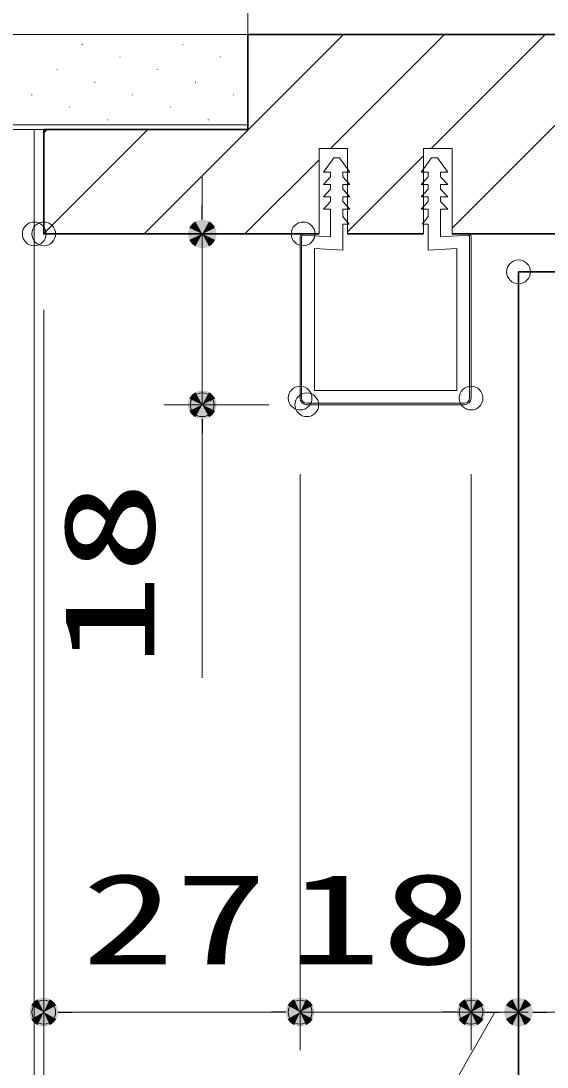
# Model space of a CAD drawing. Units: millimetres, scale not verified. Extents: x -1306 to 1306, y -607 to 607.
# Drawn here: x -91.7 to -36.3, y -237.2 to -127 of the extents above; entities that cross this region are included whole.
import ezdxf
from ezdxf.enums import TextEntityAlignment as Align

# ---------------------------------------------------------------- set-up
doc = ezdxf.new("R2010")
doc.units = ezdxf.units.MM
doc.header["$LTSCALE"] = 5
doc.header["$PDMODE"] = 32
doc.header["$PDSIZE"] = 2.5
for name, color, linetype, lineweight in [('0-1_線(黄)', 2, 'Continuous', 15), ('0-D_線(白)', 7, 'Continuous', 30), ('1-0_線(水)', 4, 'Continuous', 9), ('1-1_寸法線', 3, 'Continuous', 13), ('1-2_ハッチング', 6, 'Continuous', 9), ('1-4_DEFPOINTS', 7, 'Continuous', 5), ('1-5_0', 3, 'Continuous', 25)]:
    doc.layers.add(name, color=color, linetype=linetype, lineweight=lineweight)
doc.styles.add('ＭＳ ゴシック', font='')
doc.styles.get('ＭＳ ゴシック').set_extended_font_data('MS Gothic')

# ---------------------------------------------------------------- blocks, each defined once
blk = doc.blocks.new('_DOT')
at = {"layer": '1-5_0'}
blk.add_line((-2.5, 0), (-5, 0), dxfattribs=at)
for points in [[(0, 0), (-1.822, 1.711), (-1.594, 1.926)], [(0, 0), (-1.594, 1.926), (-1.34, 2.111)], [(0, 0), (-1.34, 2.111), (-1.064, 2.262)], [(0, 0), (-1.064, 2.262), (-0.773, 2.378)], [(0, 0), (-0.773, 2.378), (-0.468, 2.456)], [(0, 0), (-0.468, 2.456), (-0.157, 2.495)], [(0, 0), (-0.157, 2.495), (0.157, 2.495)], [(0, 0), (0.157, 2.495), (0.468, 2.456)], [(0, 0), (0.468, 2.456), (0.773, 2.378)], [(0, 0), (0.773, 2.378), (1.064, 2.262)], [(0, 0), (1.064, 2.262), (1.34, 2.111)], [(0, 0), (1.34, 2.111), (1.594, 1.926)], [(0, 0), (1.594, 1.926), (1.822, 1.711)], [(0, 0), (-2.5, 0), (-2.48, 0.313)], [(0, 0), (-2.48, -0.313), (-2.5, 0)], [(0, 0), (-2.48, 0.313), (-2.421, 0.622)], [(0, 0), (-2.421, -0.622), (-2.48, -0.313)], [(0, 0), (-2.421, 0.622), (-2.324, 0.92)], [(0, 0), (-2.324, -0.92), (-2.421, -0.622)], [(0, 0), (-2.324, 0.92), (-2.191, 1.204)], [(0, 0), (-2.191, -1.204), (-2.324, -0.92)], [(0, 0), (-2.191, 1.204), (-2.023, 1.469)], [(0, 0), (-2.023, -1.469), (-2.191, -1.204)], [(0, 0), (-2.023, 1.469), (-1.822, 1.711)], [(0, 0), (-1.822, -1.711), (-2.023, -1.469)], [(0, 0), (-1.594, -1.926), (-1.822, -1.711)], [(0, 0), (-1.34, -2.111), (-1.594, -1.926)], [(0, 0), (-1.064, -2.262), (-1.34, -2.111)], [(0, 0), (-0.773, -2.378), (-1.064, -2.262)], [(0, 0), (-0.468, -2.456), (-0.773, -2.378)], [(0, 0), (-0.157, -2.495), (-0.468, -2.456)], [(0, 0), (0.157, -2.495), (-0.157, -2.495)], [(0, 0), (1.822, 1.711), (2.023, 1.469)], [(0, 0), (2.023, 1.469), (2.191, 1.204)], [(0, 0), (2.191, 1.204), (2.324, 0.92)], [(0, 0), (2.324, 0.92), (2.421, 0.622)], [(0, 0), (2.421, 0.622), (2.48, 0.313)], [(0, 0), (2.48, 0.313), (2.5, 0)], [(0, 0), (0.468, -2.456), (0.157, -2.495)], [(0, 0), (0.773, -2.378), (0.468, -2.456)], [(0, 0), (1.064, -2.262), (0.773, -2.378)], [(0, 0), (1.34, -2.111), (1.064, -2.262)], [(0, 0), (1.594, -1.926), (1.34, -2.111)], [(0, 0), (1.822, -1.711), (1.594, -1.926)], [(0, 0), (2.023, -1.469), (1.822, -1.711)], [(0, 0), (2.191, -1.204), (2.023, -1.469)], [(0, 0), (2.324, -0.92), (2.191, -1.204)], [(0, 0), (2.421, -0.622), (2.324, -0.92)], [(0, 0), (2.48, -0.313), (2.421, -0.622)], [(0, 0), (2.5, 0), (2.48, -0.313)]]:
    blk.add_solid(points, dxfattribs=at)

msp = doc.modelspace()

# ---------------------------------------------------------------- linework, layer by layer
at = {"layer": '0-1_線(黄)'}
for p, q in [((-67.802, -128.401), (-67.802, -99.401)), ((-67.802, -128.401), (-115.239, -128.401)), ((-89.302, -138.401), (-115.239, -138.401))]:
    msp.add_line(p, q, dxfattribs=at)
at = {"layer": '0-D_線(白)'}
for p, q in [((-2.802, -128.401), (-67.802, -128.401)), ((-67.802, -128.401), (-67.802, -138.401)), ((-89.302, -149.401), (-89.302, -138.401)), ((-89.302, -138.401), (-67.802, -138.401)), ((-60.302, -149.401), (-89.302, -149.401)), ((-57.302, -149.401), (-49.302, -149.401)), ((-39.302, -153.401), (-39.302, -305.399))]:
    msp.add_line(p, q, dxfattribs=at)
for points in [[(18.698, -138.401), (18.698, -149.401), (-46.302, -149.401)], [(-39.302, -153.401), (-3.302, -153.401), (-3.302, -305.399)]]:
    msp.add_lwpolyline(points, dxfattribs=at)
at = {"layer": '1-0_線(水)'}
for p, q in [((-67.802, -128.401), (-2.802, -128.401)), ((-67.802, -137.901), (-115.239, -137.901)), ((-90.302, -138.401), (-90.302, -305.399)), ((-49.302, -149.401), (-57.302, -149.401))]:
    msp.add_line(p, q, dxfattribs=at)
at = {"layer": '1-1_寸法線'}
for p, q in [((-58.752, -141.401), (-59.852, -142.89)), ((-58.152, -141.401), (-58.752, -141.401)), ((-58.152, -141.401), (-57.052, -142.89)), ((-48.452, -141.401), (-49.552, -142.89)), ((-48.452, -141.401), (-47.852, -141.401)), ((-47.852, -141.401), (-46.752, -142.89)), ((-59.852, -142.89), (-59.102, -142.89)), ((-59.102, -142.89), (-59.102, -143.39)), ((-57.802, -142.89), (-57.802, -143.39)), ((-57.052, -142.89), (-57.802, -142.89)), ((-49.552, -142.89), (-48.802, -142.89)), ((-48.802, -142.89), (-48.802, -143.39)), ((-47.502, -142.89), (-47.502, -143.39)), ((-46.752, -142.89), (-47.502, -142.89)), ((-72.608, -146.401), (-72.608, -143.401)), ((-59.102, -143.39), (-59.852, -144.19)), ((-59.852, -144.19), (-59.102, -144.19)), ((-59.102, -144.19), (-59.102, -144.69)), ((-57.802, -143.39), (-57.052, -144.19)), ((-57.802, -144.19), (-57.802, -144.69)), ((-57.052, -144.19), (-57.802, -144.19)), ((-48.802, -143.39), (-49.552, -144.19)), ((-49.552, -144.19), (-48.802, -144.19)), ((-48.802, -144.19), (-48.802, -144.69)), ((-47.502, -143.39), (-46.752, -144.19)), ((-47.502, -144.19), (-47.502, -144.69)), ((-46.752, -144.19), (-47.502, -144.19)), ((-59.102, -144.69), (-59.852, -145.49)), ((-57.802, -144.69), (-57.052, -145.49)), ((-48.802, -144.69), (-49.552, -145.49)), ((-47.502, -144.69), (-46.752, -145.49)), ((-59.852, -145.49), (-59.102, -145.49)), ((-59.102, -145.99), (-59.852, -146.79)), ((-59.102, -145.49), (-59.102, -145.99)), ((-57.802, -145.49), (-57.802, -145.99)), ((-57.052, -145.49), (-57.802, -145.49)), ((-57.802, -145.99), (-57.052, -146.79)), ((-49.552, -145.49), (-48.802, -145.49)), ((-48.802, -145.99), (-49.552, -146.79)), ((-48.802, -145.49), (-48.802, -145.99)), ((-47.502, -145.49), (-47.502, -145.99)), ((-46.752, -145.49), (-47.502, -145.49)), ((-47.502, -145.99), (-46.752, -146.79)), ((-59.852, -146.79), (-59.102, -146.79)), ((-59.102, -146.79), (-59.102, -149.706)), ((-57.802, -146.79), (-57.802, -147.577)), ((-57.052, -146.79), (-57.802, -146.79)), ((-57.147, -148.393), (-57.802, -147.577)), ((-49.552, -146.79), (-48.802, -146.79)), ((-49.457, -148.393), (-48.802, -147.577)), ((-48.802, -146.79), (-48.802, -147.577)), ((-47.502, -146.79), (-47.502, -149.706)), ((-46.752, -146.79), (-47.502, -146.79)), ((-57.802, -148.393), (-57.802, -151.117)), ((-57.795, -148.393), (-57.147, -148.393)), ((-48.809, -148.393), (-49.457, -148.393)), ((-48.802, -148.393), (-48.802, -151.117)), ((-65.99, -149.401), (-76.608, -149.401)), ((-72.608, -149.401), (-72.608, -167.401)), ((-62.302, -149.701), (-62.302, -166.701)), ((-62.152, -149.701), (-62.152, -166.701)), ((-59.102, -149.707), (-61.996, -149.551)), ((-60.5, -149.46), (-61.99, -149.401)), ((-57.302, -149.401), (-57.302, -149.151)), ((-49.302, -149.401), (-49.302, -149.151)), ((-47.502, -149.707), (-44.608, -149.551)), ((-46.104, -149.46), (-44.614, -149.401)), ((-44.452, -149.701), (-44.452, -166.701)), ((-44.302, -149.701), (-44.302, -166.701)), ((-57.802, -151.112), (-60.802, -150.949)), ((-60.802, -150.949), (-60.802, -165.901)), ((-48.802, -151.117), (-45.802, -150.949)), ((-90.302, -157.401), (-90.302, -275.384)), ((-89.302, -157.401), (-89.302, -235.384)), ((-89.302, -157.401), (-89.302, -275.384)), ((-89.302, -157.401), (-89.302, -275.384)), ((-39.302, -161.401), (-39.302, -235.384)), ((-39.302, -161.401), (-39.302, -235.384)), ((-65.602, -167.401), (-76.608, -167.401)), ((-45.002, -167.251), (-61.602, -167.251)), ((-45.002, -167.401), (-61.602, -167.401)), ((-72.608, -170.401), (-72.608, -196.163)), ((-62.302, -174.701), (-62.302, -235.384)), ((-62.302, -174.701), (-62.302, -235.384)), ((-44.302, -174.701), (-44.302, -235.384)), ((-44.302, -174.701), (-44.302, -235.384)), ((-65.302, -231.384), (-86.302, -231.384)), ((-65.302, -231.384), (-68.302, -231.384)), ((-44.302, -231.384), (-62.302, -231.384)), ((-47.302, -231.384), (-50.302, -231.384)), ((-39.302, -231.384), (-44.302, -231.384)), ((-39.302, -231.384), (-44.302, -231.384)), ((-41.302, -231.384), (-38.302, -231.384)), ((-36.302, -231.384), (-6.302, -231.384)), ((-36.302, -231.384), (-33.302, -231.384))]:
    msp.add_line(p, q, dxfattribs=at)
for points in [[(-57.302, -149.401), (-57.302, -140.401), (-60.302, -140.401), (-60.302, -149.401)], [(-46.302, -149.401), (-46.302, -140.401), (-49.302, -140.401), (-49.302, -149.401)], [(-45.802, -150.949), (-45.802, -165.901), (-60.802, -165.901)], [(-41.802, -231.384), (-54.789, -254.166), (-69.456, -254.166)]]:
    msp.add_lwpolyline(points, dxfattribs=at)
for centre, radius, start, end in [((-62.002, -149.701), 0.3, 87.72528, 180), ((-62.002, -149.701), 0.15, 87.72528, 180), ((-44.602, -149.701), 0.3, 0, 92.27472), ((-44.602, -149.701), 0.15, 0, 92.27472), ((-61.602, -166.701), 0.7, 180, 270), ((-61.602, -166.701), 0.55, 180, 270), ((-45.002, -166.701), 0.55, 270, 0), ((-45.002, -166.701), 0.7, 270, 0)]:
    msp.add_arc(centre, radius, start, end, dxfattribs=at)
at = {"layer": '1-2_ハッチング'}
for p, q in [((-78.718, -149.401), (-57.718, -128.401)), ((-59.111, -140.401), (-47.111, -128.401)), ((-48.505, -140.401), (-36.505, -128.401)), ((-85.273, -129.44), (-85.223, -129.44)), ((-74.667, -129.44), (-74.617, -129.44)), ((-81.296, -130.766), (-81.246, -130.766)), ((-70.689, -130.766), (-70.639, -130.766)), ((-87.925, -132.092), (-87.875, -132.092)), ((-77.318, -132.092), (-77.268, -132.092)), ((-83.947, -133.417), (-83.897, -133.417)), ((-73.341, -133.417), (-73.291, -133.417)), ((-90.577, -134.743), (-90.527, -134.743)), ((-79.97, -134.743), (-79.92, -134.743)), ((-69.363, -134.743), (-69.313, -134.743)), ((-86.599, -136.069), (-86.549, -136.069)), ((-75.992, -136.069), (-75.942, -136.069)), ((-82.622, -137.395), (-82.572, -137.395)), ((-72.015, -137.395), (-71.965, -137.395)), ((-46.302, -148.805), (-34.202, -136.705)), ((-89.302, -138.772), (-88.931, -138.401)), ((-89.302, -149.379), (-78.324, -138.401)), ((-68.111, -149.401), (-60.302, -141.592)), ((-57.302, -149.198), (-49.302, -141.198))]:
    msp.add_line(p, q, dxfattribs=at)
at = {"layer": '1-4_DEFPOINTS'}
for p in [(-90.302, -149.401), (-89.302, -149.401), (-61.99, -149.401), (-39.302, -153.401), (-72.608, -167.401), (-62.302, -166.701), (-61.602, -167.401), (-44.302, -166.701), (-89.302, -231.384), (-62.302, -231.384), (-44.302, -231.384)]:
    msp.add_point(p, dxfattribs=at)

# ---------------------------------------------------------------- block references
at = {"layer": '1-1_寸法線', "xscale": 0.6, "yscale": 0.6}
for p, rotation in [((-72.608, -149.401), 270), ((-72.608, -167.401), 90), ((-89.302, -231.384), 180), ((-44.302, -231.384), 180), ((-39.302, -231.384), 180), ((-39.302, -231.384), 180)]:
    msp.add_blockref('_DOT', p, dxfattribs=dict(at, rotation=rotation))
for p in [(-62.302, -231.384), (-62.302, -231.384), (-44.302, -231.384)]:
    msp.add_blockref('_DOT', p, dxfattribs=at)

# ---------------------------------------------------------------- texts
at = {"layer": '1-1_寸法線', "style": 'ＭＳ ゴシック', "width": 1.5}
msp.add_text('18', height=9.604, rotation=90, dxfattribs=at).set_placement((-74.758, -195.02), align=Align.BOTTOM_LEFT)
for s, p in [('27', (-85.326, -229.235)), ('18', (-63.54, -229.235))]:
    msp.add_text(s, height=9.604, dxfattribs=at).set_placement(p, align=Align.BOTTOM_LEFT)

doc.saveas('drawing.dxf')
